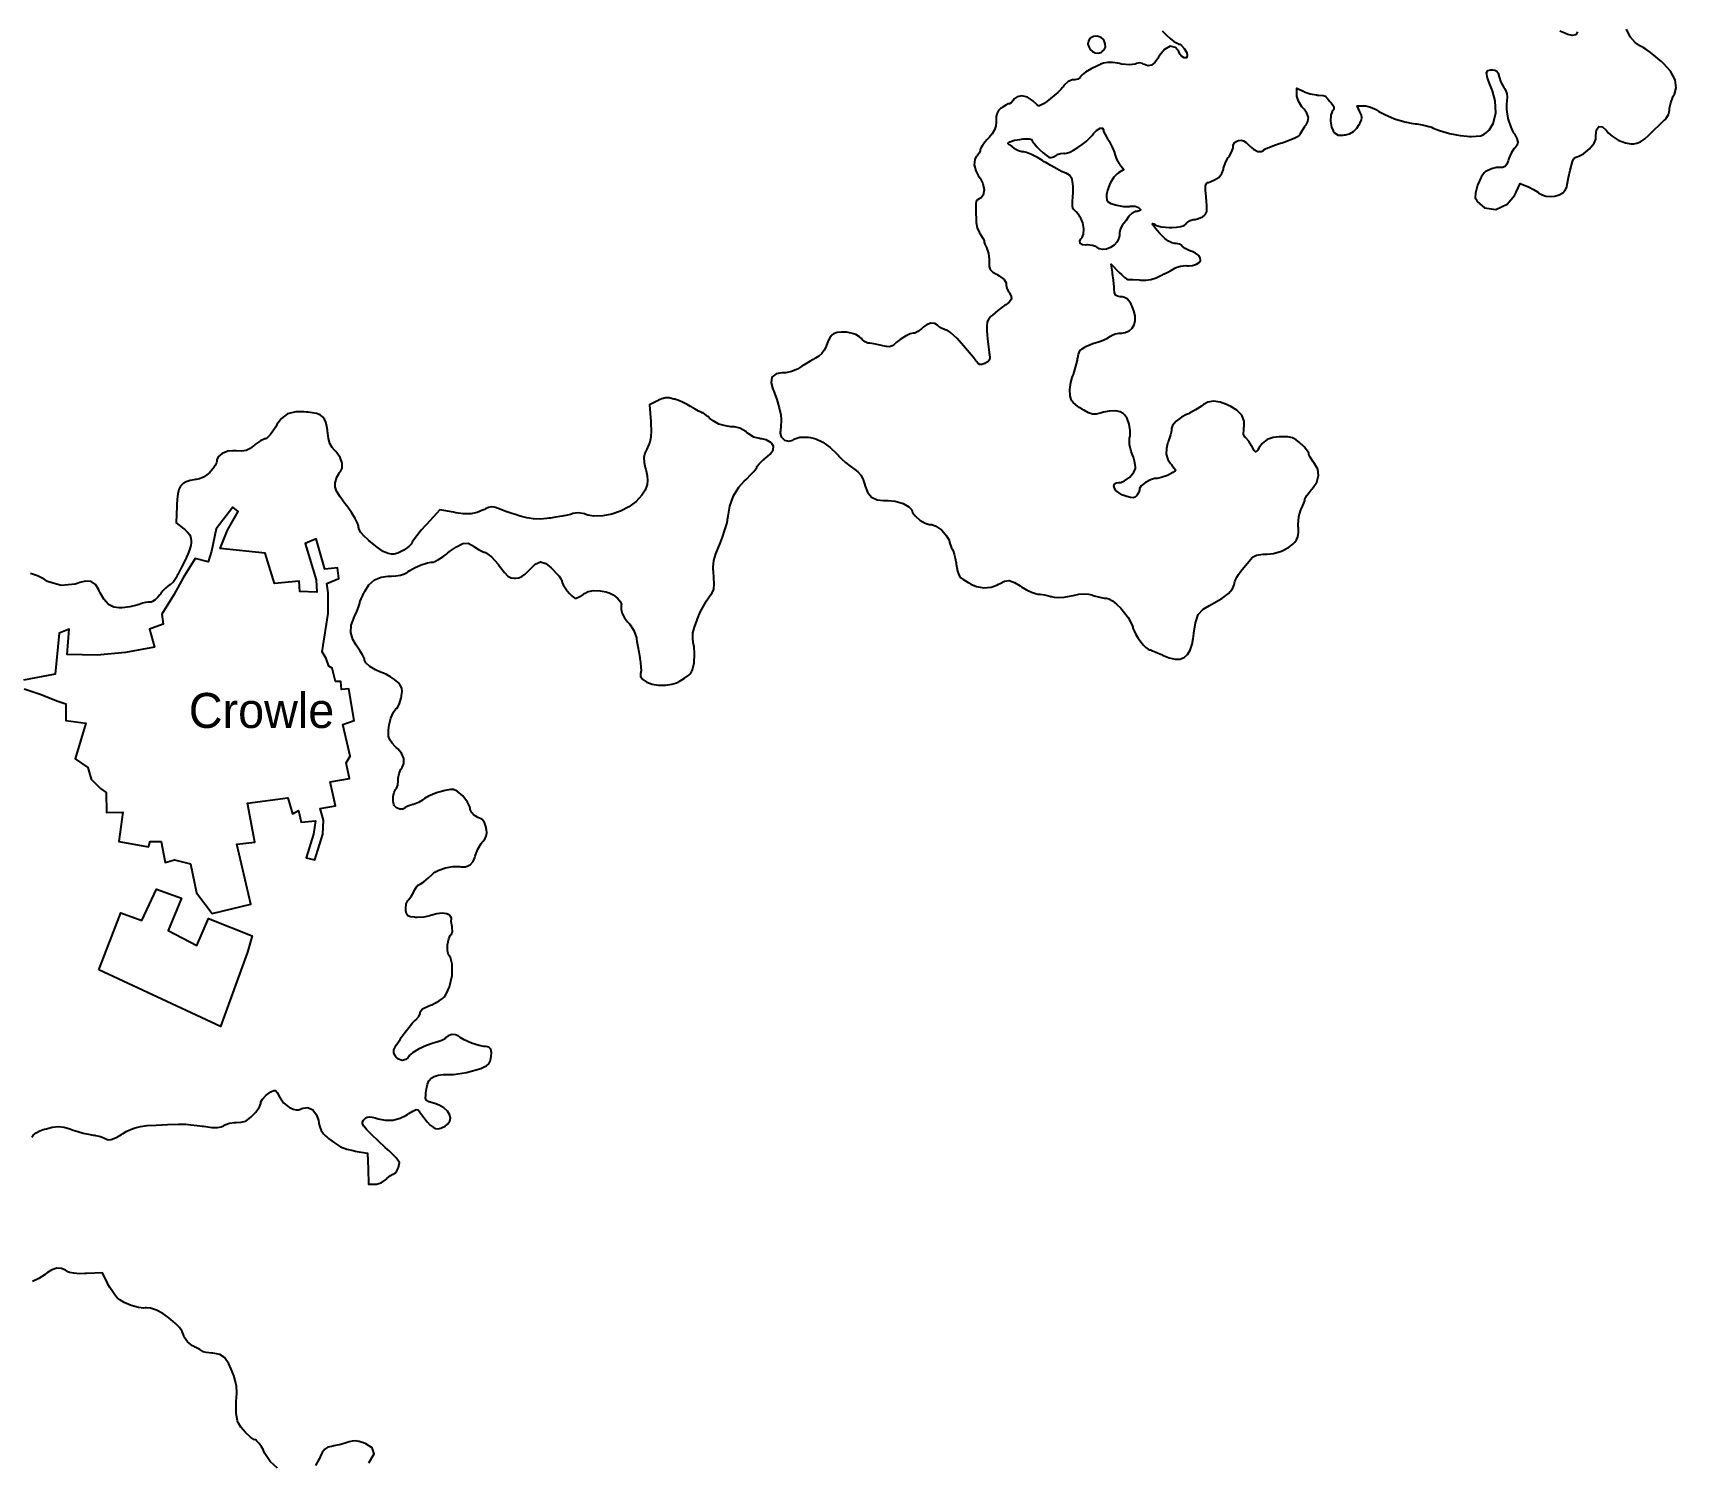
# Model space of a CAD drawing. Extents: x 0 to 24000, y 0 to 24000.
# Drawn here: x 14907 to 18140, y 18196 to 21007 of the extents above; entities that cross this region are included whole.
import ezdxf

# ---------------------------------------------------------------- set-up
doc = ezdxf.new("R2010")
doc.units = 0
for name, color, linetype in [('01B-LandmassTidal', 7, 'Continuous'), ('01C-WaterbodyNonTidal', 7, 'Continuous'), ('03B-BuiltUpGeneral', 7, 'Continuous'), ('xx-NamesPlacesXXX', 7, 'Continuous')]:
    doc.layers.add(name, color=color, linetype=linetype)

msp = doc.modelspace()

# ---------------------------------------------------------------- linework, layer by layer
at = {"layer": '01B-LandmassTidal'}
for points in [[(17129.1, 21011.5), (17137.1, 21003.7), (17145, 20996.6), (17152.4, 20990.7), (17158.5, 20986.8), (17161.6, 20985.3), (17162.7, 20985.3), (17163.8, 20985.3), (17167.1, 20982.8), (17172.5, 20976.7), (17176.9, 20969.3), (17178.7, 20964.5), (17178.7, 20963), (17178.7, 20961.9), (17176.8, 20958.5), (17172.4, 20958.1), (17167.1, 20961.2), (17163.7, 20965.7), (17163.1, 20967.3), (17161.9, 20970.4), (17155.4, 20978.6), (17145.2, 20980.9), (17133.6, 20974.6), (17124.6, 20963.8), (17122.3, 20959.8), (17120.6, 20957.1), (17114.9, 20949.1), (17108.2, 20943.6), (17101, 20942.8), (17094.2, 20945), (17092.1, 20946.1), (17090.8, 20946.8), (17084.7, 20948.2), (17078.7, 20947.1), (17077.6, 20946.5), (17076.3, 20945.9), (17065.6, 20944.5), (17049.2, 20946.1), (17045, 20946.9), (17041.7, 20947.5), (17031.6, 20948.8), (17022, 20949.1), (17014.1, 20947.7), (17008.1, 20945.5), (17006.2, 20944.6), (17002.1, 20942.6), (16989.8, 20936.4), (16978.5, 20929.9), (16971.5, 20924.6), (16968.7, 20921.5), (16968.2, 20920.3), (16967.9, 20919.5), (16963.5, 20916.3), (16957.3, 20914.8), (16955.3, 20914.8), (16952.6, 20914.8), (16944.5, 20911.6), (16935.9, 20903.5), (16934.1, 20901), (16933.1, 20899.7), (16929.7, 20896.1), (16923.8, 20890.3), (16916.8, 20884.1), (16909.4, 20878), (16902.2, 20872.5), (16895.6, 20868), (16890.4, 20864.9), (16887.9, 20863.8), (16887.1, 20863.8), (16885.9, 20863.8), (16882.5, 20866.7), (16876, 20872.2), (16874.5, 20873.6), (16872.2, 20875.7), (16864.1, 20880.6), (16853.3, 20883.3), (16843.7, 20881.6), (16838, 20877.4), (16836.9, 20875.6), (16836.2, 20874.5), (16832, 20870), (16828.6, 20867.7), (16827.5, 20867.7), (16825.9, 20867.7), (16821.4, 20865.4), (16814.1, 20860.7), (16812.6, 20859.5), (16811.2, 20858.4), (16807.5, 20854.7), (16804.4, 20849.5), (16802.8, 20843), (16802.4, 20836.2), (16802.4, 20834), (16802.4, 20831.6), (16801.8, 20824.4), (16799.5, 20816.6), (16794.8, 20808.9), (16788.8, 20801.8), (16786.7, 20799.5), (16785.1, 20797.8), (16780.6, 20792.5), (16775.6, 20785.8), (16772.2, 20780.3), (16771, 20777.7), (16771, 20776.8), (16771, 20775.3), (16769.2, 20771), (16765.9, 20766.5), (16765.1, 20765.8), (16763.5, 20764.5), (16760.4, 20758.2), (16759.6, 20747.7), (16762.6, 20735.8), (16767, 20726.9), (16769, 20724.2), (16771.3, 20721.3), (16776.4, 20711.2), (16779, 20698.6), (16777, 20688.1), (16772.3, 20682.4), (16770.2, 20681.5), (16769.1, 20681), (16765.9, 20679), (16763.4, 20675.9), (16762.3, 20671.6), (16762.3, 20667.3), (16762.4, 20665.8), (16762.5, 20664.3), (16762.9, 20652.9), (16763.2, 20641.8), (16763.2, 20638), (16763.2, 20634.4), (16765.2, 20623.6), (16769.7, 20613.7), (16771, 20612.1), (16772.1, 20610.7), (16776.6, 20603.5), (16778.8, 20598.8), (16778.8, 20597.2), (16778.8, 20595.8), (16780.4, 20591.6), (16783.3, 20585.5), (16784, 20584.3), (16784.5, 20583.1), (16787.2, 20573.1), (16788.7, 20561.8), (16788.7, 20558), (16788.7, 20555.6), (16789, 20548.1), (16791, 20541.8), (16796.1, 20536.8), (16803.1, 20532.7), (16805.5, 20531.4), (16808.5, 20529.7), (16818.1, 20522.2), (16822, 20515.6), (16822, 20513.3), (16822, 20511.2), (16823.8, 20504.9), (16827.1, 20498), (16827.9, 20496.9), (16829.1, 20495.1), (16832.3, 20489.5), (16832.6, 20483.7), (16828.4, 20477.9), (16821.6, 20472.6), (16819.2, 20471), (16817.1, 20469.6), (16805.6, 20461), (16795.2, 20452.4), (16793.7, 20451), (16792.2, 20449.5), (16788, 20444.9), (16785, 20438.7), (16784.1, 20430), (16784.5, 20419.6), (16784.7, 20416.1), (16785, 20413.4), (16785.7, 20405.3), (16786.9, 20394.3), (16788, 20384.4), (16788.8, 20378.8), (16789.1, 20376.9), (16789.4, 20374.9), (16790.1, 20368.9), (16789.5, 20363.9), (16786.5, 20360.5), (16782.3, 20358), (16780.8, 20357.3), (16779.4, 20356.7), (16774.8, 20355), (16770.6, 20354.8), (16767, 20357), (16763.8, 20360.7), (16762.8, 20362), (16757.8, 20368.5), (16742.5, 20387.4), (16725.9, 20406.1), (16713, 20417.9), (16706.3, 20422.3), (16704, 20422.8), (16702.5, 20423.2), (16695, 20426.3), (16689, 20430.2), (16688.3, 20431), (16687.1, 20432.5), (16681.9, 20435.5), (16674, 20436.2), (16665.5, 20433.2), (16659.1, 20428.6), (16657.3, 20426.7), (16656, 20425.3), (16648.7, 20419.8), (16642.8, 20416.9), (16640.9, 20416.9), (16639.1, 20416.9), (16633.6, 20415.4), (16624.4, 20411), (16614, 20404.3), (16605.8, 20398), (16603.2, 20395.7), (16602, 20394.6), (16598, 20391.6), (16593, 20389.9), (16586.6, 20390.3), (16579.3, 20392), (16577, 20392.6), (16574.5, 20393.3), (16562.2, 20396), (16554.1, 20397.3), (16551.5, 20397.3), (16549.8, 20397.3), (16544.8, 20399.3), (16539.6, 20403.4), (16538.9, 20404.3), (16537.9, 20405.9), (16533.6, 20409.7), (16526.2, 20413.9), (16517.4, 20416.9), (16508, 20418.6), (16498.5, 20418.9), (16489.7, 20417.8), (16482.4, 20415.2), (16478.1, 20412.3), (16477, 20411), (16476.5, 20410.4), (16472.8, 20403.2), (16468.6, 20393.1), (16468, 20391), (16467.2, 20389), (16464.4, 20383.4), (16459.8, 20377), (16453.5, 20371.4), (16447.1, 20367.2), (16444.8, 20365.9), (16442.8, 20364.8), (16436.9, 20361.4), (16428.3, 20356.4), (16420.3, 20351.6), (16415.4, 20348.5), (16413.9, 20347.5), (16411.8, 20346.1), (16400, 20341), (16388.6, 20338.5), (16384.9, 20338.5), (16381.1, 20338.5), (16369.6, 20336.4), (16361.4, 20330), (16359.8, 20318.8), (16363.2, 20306.3), (16364.9, 20302.4), (16366.6, 20298.4), (16371.1, 20286), (16375.9, 20270), (16378.9, 20255.9), (16379.8, 20247.8), (16379.8, 20245.2), (16379.6, 20243.7), (16378.9, 20234.3), (16378, 20224.5), (16377.8, 20222.8), (16377.6, 20220.3), (16379.6, 20212.6), (16385.9, 20206.1), (16394.8, 20204.3), (16402.7, 20206.5), (16404.8, 20207.9), (16406.4, 20208.9), (16416.4, 20211.8), (16430, 20212.2), (16433.5, 20211.8), (16437.2, 20211.5), (16448.1, 20208.9), (16461.8, 20202.5), (16476.1, 20191.7), (16488.4, 20179.9), (16492.3, 20175.8), (16493.8, 20174.2), (16498.6, 20169.6), (16506.3, 20162.6), (16514.4, 20155.9), (16520.1, 20151.6), (16522.1, 20150.3), (16524.2, 20148.8), (16530.5, 20144), (16536.4, 20137.6), (16540.5, 20130), (16543, 20122.6), (16543.6, 20120.1), (16544.7, 20116), (16549.3, 20104.1), (16557.2, 20094.2), (16568.7, 20089), (16581.1, 20087.6), (16585.2, 20087.6), (16589.9, 20087.6), (16603.9, 20086.1), (16619.5, 20081.9), (16630.9, 20075.3), (16636.4, 20069.2), (16637.3, 20066.8), (16638.3, 20064.2), (16643.2, 20057.1), (16652.3, 20048.7), (16662.9, 20042.8), (16670.8, 20040.5), (16673.4, 20040.5), (16676.1, 20040.5), (16684.2, 20037.3), (16695.5, 20029.1), (16705.1, 20017.9), (16709.9, 20009.2), (16710.6, 20006), (16711, 20004.6), (16713.4, 19997.5), (16715.7, 19992.1), (16716.1, 19991.5), (16716.6, 19991.1), (16717.8, 19988.3), (16719.7, 19982.2), (16721.7, 19974), (16723.2, 19967.2), (16723.6, 19964.9), (16724, 19962.6), (16725.3, 19955.6), (16726.8, 19948.5), (16728.4, 19943.2), (16730.4, 19939), (16733.2, 19935.7), (16737, 19932.7), (16742.2, 19929.3), (16747.3, 19926.3), (16749.1, 19925.3), (16752.6, 19923.2), (16764.1, 19918.3), (16778.5, 19915.6), (16792.8, 19917.1), (16804, 19921.1), (16807.5, 19922.9), (16810.4, 19924.5), (16819.3, 19928.6), (16828.3, 19929.9), (16838.5, 19926.2), (16849.7, 19919.4), (16853.3, 19917.1), (16855.6, 19915.6), (16862.6, 19911.7), (16871.8, 19907.4), (16880.1, 19904.4), (16884.7, 19903.3), (16886.3, 19903.3), (16889.2, 19903.3), (16897.9, 19902.1), (16908.1, 19899.6), (16909.8, 19899), (16911.5, 19898.4), (16917, 19897.1), (16925.4, 19896.7), (16936.1, 19897.7), (16946.6, 19899.5), (16950.2, 19900.2), (16953.8, 19901), (16965, 19903.1), (16975.7, 19904.1), (16984.4, 19903.4), (16991.1, 19901.7), (16993.3, 19901), (16995.3, 19900.2), (17006.7, 19897.1), (17015.2, 19895.5), (17018, 19895.5), (17019.6, 19895.5), (17024.4, 19894), (17031.7, 19889.9), (17039.6, 19883.7), (17047.6, 19875.8), (17055.2, 19866.9), (17062, 19857.3), (17067.5, 19847.6), (17070.6, 19840.6), (17071.3, 19838.2), (17071.8, 19836.5), (17073.9, 19831.4), (17077.6, 19824), (17082.2, 19816.5), (17087.2, 19809.4), (17092.3, 19803.2), (17097.3, 19798.1), (17101.8, 19794.8), (17104.5, 19793.6), (17105.4, 19793.6), (17106.1, 19793.6), (17108.3, 19792.7), (17113.9, 19790.5), (17121.5, 19787.3), (17127.9, 19784.4), (17130.1, 19783.4), (17133.3, 19781.9), (17143.2, 19778.1), (17154.5, 19775.5), (17164.2, 19775.7), (17172.3, 19778.7), (17178.9, 19784.6), (17184.1, 19793.3), (17188.1, 19805), (17190.4, 19816.1), (17190.9, 19819.8), (17191.7, 19826.7), (17194.9, 19847.1), (17200.2, 19863.2), (17209.7, 19873.5), (17222.2, 19881.1), (17226.6, 19883.3), (17231.7, 19886.1), (17246.9, 19895), (17259.9, 19904.7), (17267.4, 19913.9), (17270.7, 19921.8), (17271.2, 19924.5), (17271.5, 19925.5), (17272.3, 19928.5), (17274, 19932.5), (17276.3, 19937), (17279.5, 19942.1), (17284, 19948.3), (17289.7, 19955.6), (17297.1, 19964.4), (17303.8, 19972.4), (17306.1, 19975.1), (17307.1, 19976.2), (17315.1, 19980.2), (17327.2, 19981.7), (17331.2, 19981.7), (17335.4, 19981.7), (17348, 19983.3), (17363.7, 19987.8), (17377.6, 19994.8), (17386.4, 20001.4), (17388.9, 20004.1), (17390.1, 20005.5), (17393.6, 20010), (17396.2, 20016.2), (17397.2, 20024.4), (17397.2, 20033.3), (17397.1, 20036.2), (17397, 20039.8), (17398.3, 20056), (17402.2, 20069.2), (17403.3, 20071.5), (17404.2, 20073.4), (17408, 20082.3), (17410, 20087.7), (17410, 20089.5), (17410, 20090.3), (17411.1, 20092.5), (17414.1, 20097.4), (17418.4, 20103.5), (17422.4, 20108.4), (17423.8, 20109.9), (17426.4, 20113.1), (17433.2, 20123.8), (17437, 20136.4), (17435.2, 20148.9), (17429.9, 20159.1), (17427.7, 20162.1), (17426.3, 20163.9), (17420.7, 20172.9), (17417.9, 20178.3), (17417.9, 20180.1), (17417.9, 20180.9), (17416.6, 20182.9), (17413.2, 20187.5), (17408.3, 20193), (17403.7, 20197.5), (17402.2, 20198.9), (17400, 20200.9), (17393.1, 20206.6), (17385.4, 20210.8), (17376.4, 20212.6), (17366.6, 20213), (17363.4, 20213), (17359.5, 20213), (17347.8, 20211.7), (17335.7, 20207.4), (17326, 20199.5), (17319.3, 20190.4), (17317.5, 20187.1), (17316.9, 20186.2), (17315, 20183.6), (17312.8, 20183.1), (17310.2, 20186.2), (17307.1, 20191.6), (17306.1, 20193.4), (17305.1, 20195.3), (17299.4, 20204.4), (17294, 20210.9), (17293.2, 20211.5), (17292.1, 20212.2), (17289.3, 20217.9), (17289.6, 20227.5), (17290.1, 20230.3), (17290.7, 20233.6), (17290.6, 20243.9), (17286, 20255.2), (17275.9, 20265), (17264, 20272.2), (17259.9, 20274.2), (17255.8, 20276.1), (17243.2, 20280.8), (17230.3, 20283), (17219.2, 20280.8), (17210.7, 20276.1), (17208.1, 20274.2), (17206.4, 20272.9), (17195, 20265.6), (17182.7, 20259), (17180.7, 20258.1), (17177.2, 20256.8), (17167, 20251.4), (17156.5, 20243.5), (17149.8, 20235.2), (17147.4, 20229.2), (17147.4, 20227.1), (17147.4, 20224.5), (17145.6, 20216.7), (17141.9, 20204.8), (17141.1, 20202.4), (17139.9, 20199.4), (17137.5, 20189.7), (17137.2, 20178.5), (17140.4, 20168.3), (17145.4, 20160.5), (17147.4, 20158.2), (17148.4, 20156.9), (17152.9, 20151), (17155.2, 20147.8), (17155.2, 20146.8), (17155.1, 20145.6), (17150.5, 20142.3), (17139.8, 20137), (17127, 20132.6), (17119.1, 20130.7), (17116.4, 20130.7), (17113.9, 20130.7), (17106.5, 20128.5), (17096.1, 20123.1), (17087.9, 20116.2), (17084.6, 20111.2), (17084.6, 20109.5), (17084.6, 20108.2), (17083.1, 20104.1), (17080.2, 20098.8), (17079.5, 20097.8), (17078.8, 20096.8), (17076.2, 20094.2), (17072.4, 20092.7), (17066.6, 20093.3), (17059.8, 20095.1), (17057.6, 20095.8), (17055.5, 20096.5), (17049.6, 20099), (17043.1, 20103), (17038.3, 20107.5), (17035.3, 20112), (17034.4, 20116.2), (17035.6, 20119.7), (17039.3, 20122), (17043.9, 20122.9), (17045.4, 20122.9), (17047.9, 20122.9), (17055.1, 20126), (17065.4, 20133.7), (17073.5, 20143.4), (17076.8, 20150.3), (17076.8, 20152.7), (17076.8, 20154), (17076.3, 20157.7), (17074.7, 20164.6), (17072.5, 20172.6), (17070.5, 20178.5), (17069.7, 20180.5), (17068.4, 20183.8), (17064.9, 20197.9), (17065, 20210), (17065.4, 20212.2), (17066, 20215.3), (17066.3, 20224.9), (17064.5, 20237.6), (17060.3, 20248.9), (17055.9, 20255.6), (17054, 20257.3), (17052.5, 20258.8), (17046.5, 20262.1), (17037.1, 20264.1), (17025, 20263.4), (17013.5, 20261.1), (17009.8, 20260.1), (17007.2, 20259.4), (16999.5, 20257.5), (16991.9, 20257.3), (16984.2, 20259.9), (16976.3, 20264.4), (16973.7, 20266), (16971.8, 20267.1), (16966.2, 20270.7), (16959.4, 20275.5), (16954.2, 20280), (16951.9, 20282.6), (16951.4, 20283.6), (16950.1, 20285.9), (16948.3, 20293.6), (16947.7, 20306.1), (16949.6, 20319.7), (16952.4, 20329.8), (16953.7, 20333), (16954.6, 20335.1), (16959, 20349), (16962.3, 20363.5), (16962.7, 20365.9), (16963, 20368.3), (16964.4, 20375.3), (16967.1, 20381.6), (16971.6, 20386.1), (16976.9, 20389.3), (16978.8, 20390.2), (16980.6, 20391.2), (16993, 20396.3), (17005.7, 20400.6), (17007.8, 20401.2), (17009.8, 20401.9), (17020.1, 20406.2), (17027.8, 20410.6), (17028.6, 20411.4), (17029.3, 20412.2), (17036.5, 20415.3), (17044.6, 20416.9), (17047.4, 20416.9), (17049.7, 20416.9), (17056.7, 20418), (17064.3, 20421.3), (17070.1, 20426.4), (17074.1, 20433.2), (17076, 20441.3), (17075.8, 20450.6), (17073.5, 20460.9), (17070.3, 20469.2), (17069, 20471.8), (17067.9, 20473.7), (17064.6, 20479.3), (17060.2, 20484.1), (17055.1, 20486.9), (17050.2, 20488), (17048.6, 20488.2), (17046.8, 20488.4), (17041.6, 20489.3), (17037.6, 20491.7), (17035.7, 20496.5), (17035, 20502.9), (17034.9, 20505.1), (17034.7, 20507.3), (17033.5, 20520.8), (17031.7, 20534.3), (17031.3, 20536.4), (17029, 20552.1), (17043.1, 20537.6), (17044.5, 20536.1), (17049, 20531.8), (17054.6, 20527), (17059.2, 20523.7), (17061.6, 20522.5), (17062.3, 20522.3), (17064.6, 20522.3), (17071.5, 20522.1), (17083.9, 20521.4), (17086.6, 20521.2), (17089.2, 20521), (17097.2, 20521), (17107, 20522.5), (17117.3, 20525.8), (17126.7, 20529.9), (17129.7, 20531.4), (17132.1, 20532.6), (17139.2, 20536.3), (17147.6, 20540.7), (17153.9, 20544.2), (17156.7, 20545.9), (17157.2, 20546.3), (17157.8, 20546.8), (17165.1, 20548.7), (17176, 20549.5), (17178.3, 20549.4), (17180.9, 20549.3), (17188.7, 20550.1), (17196.6, 20552.3), (17201.9, 20555.7), (17204.5, 20559.9), (17204.3, 20564.6), (17201.2, 20569.4), (17195, 20574), (17188.2, 20577.2), (17185.8, 20578), (17183.6, 20578.7), (17174.2, 20583.1), (17168.4, 20587.5), (17168.1, 20588.2), (17167.8, 20588.9), (17163.4, 20591.8), (17157, 20593.3), (17154.8, 20593.3), (17153.2, 20593.3), (17148.5, 20594.3), (17141.9, 20597.4), (17134.6, 20603.1), (17127.9, 20609.5), (17125.8, 20611.7), (17124, 20613.4), (17119.1, 20618.9), (17113.9, 20625.2), (17110.7, 20629.8), (17109.9, 20631.9), (17110.1, 20632.1), (17110.4, 20632.3), (17113, 20631.9), (17116.2, 20630), (17116.8, 20629.4), (17117.4, 20628.7), (17120.5, 20627.5), (17127.1, 20626), (17135.7, 20625), (17143, 20624.7), (17145.4, 20624.7), (17148.5, 20624.7), (17157.6, 20625), (17166.2, 20626.2), (17172.3, 20628.7), (17175.8, 20631.4), (17176.8, 20632.5), (17177.7, 20633.6), (17184.3, 20638), (17190.1, 20640.3), (17192, 20640.3), (17194.2, 20640.3), (17200.7, 20642.2), (17208.4, 20645.8), (17209.7, 20646.6), (17211, 20647.6), (17214.5, 20650.8), (17216.8, 20656.2), (17217.1, 20665.6), (17216.3, 20677.9), (17216, 20681.9), (17215.5, 20685.8), (17214.6, 20697.5), (17214.6, 20706.6), (17216.4, 20711.1), (17219.3, 20712.9), (17220.3, 20713.3), (17223.4, 20714.2), (17232.5, 20718.1), (17241.1, 20723.8), (17246.7, 20730.8), (17249.3, 20737.3), (17249.7, 20739.5), (17250, 20741.4), (17253.6, 20752.3), (17259.1, 20762.4), (17260.3, 20763.8), (17261.5, 20765.3), (17266.3, 20774.1), (17268.9, 20781.4), (17268.9, 20783.8), (17268.9, 20785.7), (17271.2, 20791.5), (17277.2, 20795.1), (17279.1, 20795.6), (17280.4, 20795.9), (17284.6, 20796.3), (17289.4, 20795.1), (17294.3, 20791.7), (17298.9, 20787.3), (17300.3, 20785.8), (17302.1, 20783.8), (17308.8, 20778.5), (17317.3, 20774.2), (17324.5, 20773.7), (17328.6, 20776), (17329.3, 20777.2), (17329.5, 20777.6), (17332.8, 20779.4), (17340.7, 20782.7), (17351.9, 20786.9), (17362, 20790.2), (17365.3, 20791.3), (17368.9, 20792.4), (17379.3, 20796.1), (17390.3, 20800.8), (17397.8, 20805.1), (17400.7, 20807.6), (17401, 20808.5), (17401.4, 20809.4), (17405, 20815.8), (17409.8, 20822.9), (17410.8, 20824.2), (17412.3, 20826.2), (17416.1, 20833.1), (17417.3, 20841.2), (17414, 20849.7), (17408.3, 20857.5), (17406.1, 20859.9), (17404.1, 20862.1), (17397.3, 20873), (17394.3, 20882.6), (17394.3, 20885.7), (17394.3, 20898.3), (17406.9, 20892.4), (17408.5, 20891.6), (17420.1, 20887.7), (17432.6, 20885.2), (17434.7, 20885), (17436.8, 20884.9), (17445.7, 20884), (17450.4, 20883), (17450.4, 20882.6), (17450.5, 20882.4), (17453.7, 20878.7), (17459.3, 20872.3), (17460.6, 20870.9), (17461.7, 20869.5), (17464.9, 20865.3), (17467.1, 20861.2), (17467.1, 20857.8), (17465.8, 20855.1), (17465.3, 20854.4), (17463.8, 20852.6), (17461.3, 20845.4), (17460.4, 20833.6), (17462.5, 20821.7), (17465.6, 20814.4), (17467.2, 20812.4), (17468.6, 20810.9), (17475.7, 20806.4), (17485.1, 20806.1), (17487.7, 20806.6), (17490.2, 20807), (17498, 20809), (17505.9, 20813.2), (17512.4, 20819.8), (17516.9, 20826.8), (17518.2, 20829.3), (17519, 20830.9), (17521.1, 20835.7), (17522, 20840.7), (17521.1, 20845.6), (17519, 20850.5), (17518.2, 20852), (17512.7, 20863.8), (17526.5, 20863.8), (17529.7, 20863.8), (17539.4, 20861.4), (17550, 20856.8), (17551.5, 20855.6), (17555.2, 20853), (17567.1, 20846.5), (17586.2, 20838.5), (17606.9, 20832.3), (17622.4, 20829.1), (17627.6, 20828.5), (17630, 20828.2), (17637.3, 20827.1), (17646.5, 20825.3), (17654, 20823.5), (17657.9, 20822.4), (17659, 20821.9), (17662.7, 20819.9), (17674.8, 20815.3), (17694.5, 20809.7), (17715.3, 20805.7), (17729.5, 20804), (17734.2, 20803.8), (17737.5, 20803.8), (17747.2, 20803.9), (17756, 20805.1), (17762.6, 20807.9), (17767.3, 20811.5), (17768.7, 20812.8), (17772.3, 20816.2), (17780.2, 20829.1), (17785.4, 20849.7), (17784.2, 20873.6), (17779.1, 20893.6), (17776.6, 20899.9), (17774.7, 20904.5), (17769.5, 20918.3), (17767.3, 20928.8), (17770.2, 20933.4), (17776.1, 20934.4), (17778.1, 20934.4), (17779.6, 20934.4), (17783.9, 20933.9), (17787.6, 20932.1), (17790, 20928.4), (17791.5, 20923.8), (17791.8, 20922.2), (17792.1, 20920.6), (17795.7, 20910.6), (17800.7, 20901), (17801.7, 20899.5), (17802.6, 20898.1), (17805.2, 20893.6), (17807.2, 20887.5), (17807.8, 20880.8), (17807.4, 20874.5), (17807.1, 20872.4), (17806.6, 20868.5), (17806.8, 20856.3), (17809.6, 20838.7), (17814.9, 20822.1), (17819.9, 20811.6), (17822.1, 20808.5), (17823.5, 20806.4), (17827.3, 20799.7), (17829.1, 20792.5), (17827.5, 20786.2), (17823.9, 20781.3), (17822.4, 20779.9), (17821.3, 20779), (17815.8, 20770.9), (17811, 20760.1), (17810.3, 20758), (17809.7, 20755.8), (17807.4, 20749.2), (17804.2, 20744.6), (17799.1, 20742.6), (17792.8, 20742.3), (17790.7, 20742.3), (17787.3, 20742.3), (17777.1, 20740.1), (17767.2, 20735.6), (17765.6, 20734.4), (17762.9, 20732.3), (17756.6, 20723.3), (17749.4, 20707.7), (17745.5, 20692.1), (17745.2, 20683.1), (17746.4, 20680.7), (17749.2, 20675.5), (17763.7, 20663), (17785.7, 20659.8), (17807.8, 20670.4), (17822.5, 20687.5), (17825.6, 20694.1), (17833.4, 20710.9), (17847.9, 20705), (17850, 20704.2), (17860.1, 20699.1), (17867.8, 20694.4), (17868.7, 20693.7), (17870.3, 20692.3), (17875.8, 20689.1), (17884.1, 20686.4), (17893, 20685.5), (17901.9, 20686.3), (17910.2, 20688.7), (17917.2, 20692.6), (17922.4, 20697.8), (17924.8, 20702.6), (17925.2, 20704.2), (17926.1, 20708.9), (17928.9, 20722.9), (17931.9, 20737), (17934.3, 20747.3), (17936.4, 20754.3), (17938.4, 20758.9), (17940.4, 20761.5), (17942.9, 20762.9), (17945.1, 20763.6), (17945.9, 20763.8), (17949.2, 20764.7), (17958.2, 20769.6), (17970, 20779.4), (17978.9, 20790.7), (17982.4, 20798.5), (17982.4, 20801.1), (17982.4, 20804.9), (17984, 20816.3), (17988.5, 20823.5), (17995.6, 20822.7), (18002.8, 20816.2), (18004.7, 20813.6), (18006.8, 20810.9), (18014.4, 20803.9), (18026.7, 20796.2), (18040.6, 20791.1), (18051.3, 20789.3), (18054.9, 20789.3), (18056.9, 20789.3), (18063.1, 20790.1), (18070.4, 20793), (18078.6, 20798.9), (18086.8, 20806.4), (18089.4, 20808.9), (18091.6, 20811), (18098.1, 20817.3), (18106.5, 20825.4), (18113.6, 20832.3), (18117.5, 20836), (18118.8, 20837.1), (18120.1, 20838.4), (18125.1, 20846.5), (18127.4, 20854.8), (18127.4, 20857.5), (18127.5, 20859.2), (18129.8, 20870), (18133.9, 20881.2), (18134.9, 20883), (18136.9, 20886.8), (18140.4, 20899.4), (18138.7, 20915.3), (18129.1, 20932), (18116.1, 20946.5), (18111.4, 20950.8), (18108.7, 20953.3), (18100.7, 20960.3), (18090.1, 20968.8), (18080.8, 20975.5), (18075.8, 20978.7), (18074.1, 20979.5), (18070.4, 20981.2), (18060.1, 20988.1), (18049.7, 20999.7), (18042.9, 21014.7)], [(17946.2, 21009.4), (17942.8, 21003.6), (17935.9, 21002.4), (17927.1, 21004.4), (17924.4, 21005.3), (17921.2, 21006.5), (17911.9, 21010.6)], [(14905, 18835), (14908.2, 18839), (14913.6, 18843.6), (14920.7, 18847.4), (14927.7, 18850), (14930, 18850.7), (14933.9, 18851.9), (14945.5, 18854.9), (14957.6, 18856.3), (14969.2, 18854.8), (14979.9, 18851.6), (14983.4, 18850.3), (14986.5, 18849.2), (14996, 18846.2), (15006.4, 18843.2), (15016.8, 18841), (15026.1, 18839.4), (15029.2, 18839), (15030.9, 18838.8), (15040.3, 18836.4), (15048.5, 18833.3), (15049.6, 18832.7), (15050.9, 18831.9), (15055.3, 18830.2), (15061.5, 18830.5), (15069.7, 18833.8), (15078.5, 18838.8), (15081.4, 18840.5), (15083.7, 18842), (15090.7, 18846.2), (15099.3, 18850.5), (15108.3, 18853.8), (15119, 18856.2), (15132.3, 18857.9), (15149.7, 18859.1), (15172.1, 18860.1), (15193.7, 18860.7), (15200.9, 18860.9), (15202.7, 18860.9), (15208, 18860.6), (15218.3, 18859.7), (15230.5, 18858.3), (15240.1, 18857), (15243.3, 18856.6), (15247.4, 18856), (15259.7, 18854.5), (15270.4, 18854.1), (15277.6, 18855.4), (15282.2, 18857.6), (15283.6, 18858.6), (15284.9, 18859.4), (15294.1, 18862.6), (15304.2, 18864.2), (15306, 18864), (15307.6, 18863.9), (15317.2, 18864.6), (15325.7, 18867), (15326.8, 18867.6), (15329.4, 18869), (15336.3, 18874.6), (15345.7, 18884.7), (15352.9, 18895.1), (15355.8, 18901.2), (15355.8, 18903.3), (15355.8, 18904.9), (15359, 18909.8), (15366.6, 18917.7), (15375.6, 18924.4), (15381.3, 18927.2), (15383.2, 18927.2), (15384.4, 18927.2), (15387.8, 18923.4), (15392.2, 18916), (15393, 18914.2), (15393.8, 18912.4), (15400.7, 18902.9), (15410.2, 18895), (15412.2, 18893.9), (15414.1, 18892.9), (15419.7, 18890.2), (15425.4, 18888.7), (15430.6, 18889.1), (15435.1, 18890.8), (15436.6, 18891.5), (15439.1, 18892.6), (15448.1, 18893.5), (15458.1, 18889.1), (15465.6, 18879.3), (15469.3, 18868.2), (15469.9, 18864.4), (15470.1, 18862.3), (15471.6, 18855.7), (15474.5, 18848.5), (15479, 18842.1), (15483.8, 18837.3), (15485.6, 18835.8), (15489.2, 18832.7), (15500.5, 18823.8), (15512.6, 18816.2), (15525.2, 18811.4), (15537.2, 18808.7), (15541.2, 18808), (15565.5, 18803.7), (15566.7, 18773.1), (15567.9, 18742.9), (15580.8, 18742.9), (15583.7, 18742.9), (15592.6, 18745.3), (15601.2, 18751.1), (15602.8, 18752.7), (15604, 18754.1), (15610.7, 18759.7), (15615.4, 18762.5), (15616.9, 18762.5), (15617.7, 18762.5), (15620.2, 18764.2), (15623.5, 18768.8), (15626.4, 18775.8), (15628.3, 18782.3), (15628.6, 18784.5), (15628.8, 18785.2), (15627, 18788.1), (15622, 18794.3), (15614.5, 18802.2), (15607.5, 18809), (15605.1, 18811.1), (15600.6, 18815.2), (15587.1, 18827.6), (15573.6, 18840.3), (15564.2, 18849.7), (15558.3, 18856.6), (15555.6, 18861.6), (15555.6, 18865.4), (15557.8, 18868.8), (15560.6, 18871.5), (15561.6, 18872.3), (15562.4, 18873), (15565.3, 18874.5), (15569.5, 18875.3), (15575.2, 18874.7), (15580.9, 18873.3), (15582.8, 18872.7), (15587, 18871.4), (15600.2, 18868.9), (15615.5, 18868.8), (15629.9, 18872.5), (15641.2, 18877.9), (15644.7, 18880.1), (15647.3, 18881.8), (15655.2, 18886.7), (15661.5, 18889.5), (15665.2, 18888.8), (15667.6, 18886.2), (15668.2, 18885.2), (15670.2, 18882.4), (15676.4, 18873.9), (15683.4, 18865.2), (15689.3, 18858.9), (15694.6, 18854.6), (15699.6, 18852.4), (15704.5, 18851.9), (15709.8, 18853), (15714.2, 18854.7), (15715.7, 18855.4), (15717.7, 18856.4), (15723.1, 18860.5), (15727.4, 18866.5), (15728.7, 18873.1), (15727.1, 18879.9), (15722.9, 18886.6), (15716.1, 18892.8), (15707, 18898.1), (15698.5, 18901.3), (15695.7, 18902.1), (15693.4, 18902.7), (15686.5, 18904.7), (15681.7, 18907.5), (15680.1, 18912.1), (15680.2, 18917.8), (15680.4, 18919.7), (15680.6, 18922.5), (15681.6, 18930.6), (15683.6, 18939.4), (15686.6, 18946.2), (15691, 18951.2), (15696.9, 18954.7), (15704.7, 18957), (15714.5, 18958.2), (15723.6, 18958.5), (15726.7, 18958.5), (15735.1, 18958.5), (15760.3, 18962.5), (15789, 18970.6), (15793.7, 18972.7), (15795.3, 18973.3), (15799.9, 18975.7), (15804.1, 18979.5), (15806.8, 18984.6), (15808.3, 18989.7), (15808.6, 18991.5), (15809.1, 18994), (15809.8, 19001.8), (15808.5, 19008.6), (15804.5, 19012.3), (15799.3, 19013.4), (15797.6, 19013.4), (15794.5, 19013.4), (15785.3, 19015.3), (15770.2, 19020.1), (15755.9, 19026.5), (15748, 19031), (15745.9, 19033), (15744.4, 19034.3), (15739.1, 19036.8), (15731.4, 19037.3), (15724.2, 19034.8), (15719.7, 19031.1), (15718.8, 19029.5), (15718.4, 19028.9), (15712, 19025.4), (15701.8, 19021.9), (15699.6, 19021.3), (15695.1, 19020.1), (15681.9, 19015.5), (15666.2, 19008.5), (15654, 19001), (15648, 18995.9), (15646.7, 18993.8), (15645.6, 18992.1), (15641, 18988), (15634, 18986.3), (15626.8, 18988.7), (15621.6, 18993.2), (15620.4, 18995), (15619.5, 18996.4), (15617.4, 19000.9), (15617.7, 19006.9), (15622.4, 19015.9), (15629.7, 19027.3), (15632.2, 19031.1), (15634, 19033.8), (15639.9, 19041.9), (15647.7, 19051.9), (15654.5, 19060.1), (15658.3, 19064.1), (15659.6, 19065.2), (15661, 19066.3), (15666.6, 19072.8), (15669.4, 19078.3), (15669.4, 19080.1), (15669.4, 19081.9), (15674.2, 19087.4), (15686.2, 19093.6), (15689.8, 19095), (15692, 19095.8), (15698.4, 19098.8), (15706.5, 19103.3), (15713.3, 19108), (15716.7, 19111), (15717.6, 19112.2), (15720.7, 19116.3), (15727.1, 19131), (15732, 19153.5), (15732, 19175.4), (15729, 19188.6), (15726.7, 19192.2), (15725.3, 19194.2), (15723.3, 19201.7), (15723, 19213.7), (15725.4, 19225.1), (15728.5, 19231.6), (15730.2, 19233), (15731, 19233.7), (15733.2, 19239.3), (15732.6, 19248.3), (15732.1, 19250.6), (15731.7, 19252.5), (15730.5, 19260.3), (15730.8, 19264.3), (15730.9, 19264.3), (15730.9, 19264.3), (15731, 19266.1), (15728.9, 19269.4), (15728.2, 19270.2), (15727.1, 19271.6), (15722, 19274.2), (15712.8, 19275.7), (15701.8, 19274.7), (15692.6, 19272.2), (15689.8, 19271), (15688.2, 19270.3), (15676.4, 19267.9), (15662.8, 19267.3), (15660.4, 19267.5), (15657.9, 19267.7), (15650.5, 19268.6), (15645.1, 19270.6), (15642.5, 19274.8), (15641.4, 19280.5), (15641.2, 19282.4), (15640.9, 19284.7), (15641.5, 19294.1), (15645.1, 19300.9), (15646.3, 19301.9), (15647.1, 19302.7), (15652.4, 19309.6), (15657.1, 19318), (15657.6, 19319.6), (15658.3, 19321.2), (15662, 19327.6), (15664.6, 19331), (15665.5, 19331), (15666.5, 19331), (15669.5, 19332.7), (15676.4, 19337.6), (15685.6, 19345.2), (15693.7, 19352.4), (15696.5, 19354.9), (15698.5, 19356.7), (15706, 19360.6), (15719.3, 19365), (15733.8, 19367.5), (15743.5, 19367.9), (15746.6, 19367.4), (15749.5, 19367), (15758.3, 19367.2), (15767.4, 19370.6), (15773.9, 19377.6), (15777.1, 19385.5), (15777.6, 19388.2), (15778, 19390.2), (15782.7, 19401.8), (15789.5, 19413.1), (15790.9, 19414.9), (15792.4, 19416.5), (15796.5, 19421.7), (15799.5, 19427.6), (15800.2, 19434), (15799.6, 19440.3), (15799.2, 19442.3), (15798.9, 19444.5), (15795.7, 19454), (15791.1, 19460.3), (15790.2, 19460.7), (15789.2, 19461.2), (15783.1, 19464.2), (15777.3, 19467.3), (15776.4, 19467.8), (15775.5, 19468.2), (15770.9, 19473), (15767.7, 19480), (15767.4, 19481.5), (15766.8, 19484.8), (15762.3, 19494.2), (15753.2, 19506.4), (15742.3, 19515.5), (15734.7, 19519.1), (15732.1, 19519.1), (15728.7, 19519.1), (15718.2, 19517.3), (15701.6, 19512.4), (15686, 19505.9), (15677.6, 19501.3), (15675.3, 19499.1), (15674.1, 19498.2), (15665.8, 19493.2), (15656.3, 19489.7), (15654.5, 19489.3), (15652.8, 19488.9), (15644.8, 19486.4), (15639.9, 19483.9), (15639.6, 19483.5), (15639, 19482.5), (15635.3, 19480.4), (15629.2, 19480.3), (15623, 19482.9), (15619.2, 19486.4), (15618.4, 19487.8), (15617.5, 19489.5), (15616.2, 19495.7), (15616.3, 19505.1), (15618.4, 19514.1), (15621, 19519.4), (15622.4, 19520.7), (15622.9, 19521.2), (15625.1, 19527.5), (15626.3, 19536), (15626.3, 19538.7), (15626.3, 19541.7), (15628.1, 19550.6), (15631.4, 19558.9), (15632.2, 19559.9), (15633.9, 19562.1), (15637.3, 19570), (15637.4, 19580.1), (15632.4, 19590.7), (15625.1, 19599.3), (15622.4, 19601.8), (15620.2, 19603.9), (15614.3, 19610), (15609.5, 19616.7), (15607.2, 19623.7), (15606.7, 19630.2), (15606.7, 19632.4), (15606.7, 19635.9), (15608, 19646.4), (15611.6, 19659.7), (15616.9, 19671.1), (15621.6, 19677.5), (15623.5, 19679.1), (15624.4, 19679.9), (15628.8, 19688.1), (15632.2, 19699.5), (15632.6, 19701.8), (15632.9, 19704.3), (15633.7, 19711.7), (15633, 19718.5), (15630, 19724.2), (15625.8, 19729.3), (15624.3, 19730.8), (15623, 19732.2), (15618.5, 19735.7), (15611.1, 19740.7), (15602.9, 19745.1), (15597, 19747.8), (15594.9, 19748.5), (15591.4, 19749.6), (15581.3, 19754.2), (15570.1, 19761.1), (15562.4, 19768.4), (15559.6, 19773.5), (15559.6, 19775.1), (15559.6, 19776), (15558.5, 19778.5), (15555.6, 19784.2), (15551.2, 19791.2), (15547.3, 19797.1), (15545.9, 19799), (15543.4, 19802.7), (15536.8, 19814.4), (15532.8, 19828.2), (15533.8, 19842.1), (15537.9, 19854), (15539.7, 19857.9), (15540.9, 19860.6), (15544.5, 19869), (15548.1, 19877.6), (15550.1, 19883.9), (15550.7, 19886.8), (15550.6, 19887.6), (15550.6, 19888.2), (15551.3, 19889.8), (15553.1, 19893.9), (15555.7, 19899.6), (15558.1, 19904.5), (15558.9, 19906.1), (15560.9, 19910.1), (15568.5, 19921.6), (15579.4, 19931.6), (15592.8, 19937), (15605.9, 19938.6), (15610.2, 19938.6), (15613, 19938.6), (15621.3, 19939.1), (15630.4, 19940.6), (15638.3, 19943.4), (15644.1, 19946.5), (15645.9, 19947.6), (15648.8, 19949.6), (15658.2, 19954.8), (15671.3, 19960.7), (15683.6, 19964.6), (15691.2, 19966.1), (15693.7, 19966.1), (15694.9, 19966.1), (15698.4, 19967.4), (15705.5, 19971.2), (15714, 19976.8), (15720.9, 19981.9), (15723.1, 19983.7), (15727.3, 19987.1), (15740.5, 19996.7), (15753.3, 20003), (15763.7, 20003.3), (15771.1, 19999.8), (15773.3, 19998.2), (15774.8, 19997), (15784.4, 19991.1), (15794.4, 19986.2), (15796, 19985.7), (15798.1, 19985), (15809.7, 19976.6), (15822.7, 19962), (15825.4, 19958.2), (15827.8, 19955.1), (15835, 19945.8), (15842.1, 19938.7), (15848.4, 19935.5), (15854.1, 19934.7), (15856, 19934.7), (15857.8, 19934.7), (15863.2, 19935.4), (15869.4, 19937.8), (15875.7, 19942.5), (15881.3, 19948), (15883.1, 19950), (15886.1, 19953.3), (15895.9, 19962.4), (15906.3, 19966.8), (15916.8, 19963.3), (15927, 19955), (15930.1, 19951.9), (15931.9, 19950.2), (15937, 19944.8), (15942.6, 19938.4), (15946.4, 19933.4), (15947.8, 19931.1), (15947.8, 19930.4), (15947.8, 19929.4), (15948.6, 19926.5), (15951, 19921.5), (15954.4, 19915.7), (15958.6, 19909.8), (15963.1, 19904.4), (15967.4, 19899.8), (15971.4, 19896.7), (15973.7, 19895.5), (15974.4, 19895.5), (15976.3, 19895.5), (15981.9, 19897.8), (15989.5, 19902.3), (15990.9, 19903.3), (15992.9, 19904.9), (16000.1, 19908.6), (16010.8, 19910.8), (16023.6, 19910.1), (16035, 19907.6), (16038.7, 19906.5), (16041.4, 19905.7), (16049.1, 19901.8), (16057.9, 19895.3), (16063.6, 19888), (16065.3, 19882.9), (16065, 19881.4), (16064.6, 19879.4), (16064.6, 19873.1), (16066.7, 19865), (16071.4, 19856.5), (16077.1, 19849.2), (16079.1, 19846.9), (16081, 19844.7), (16089.4, 19831.9), (16094.4, 19819.6), (16094.8, 19817.5), (16095, 19815.6), (16095.9, 19810.1), (16097.7, 19800.3), (16099.6, 19789.6), (16101, 19781.7), (16101.4, 19779.1), (16101.8, 19776.5), (16102.7, 19769), (16103.6, 19760), (16103.9, 19753), (16103.7, 19749.6), (16103.4, 19748.9), (16102.8, 19747.3), (16103.1, 19741.6), (16107.4, 19735.3), (16115.4, 19730.2), (16126.1, 19726.4), (16138.5, 19724.4), (16151.7, 19724.2), (16164.8, 19726.1), (16173.9, 19729), (16176.7, 19730.4), (16178.7, 19731.5), (16189.5, 19738), (16198.1, 19744.1), (16199.1, 19745), (16201, 19746.8), (16204.9, 19754.3), (16208.4, 19768.5), (16209.3, 19785.9), (16208.1, 19800.2), (16207.3, 19804.9), (16206.7, 19807.9), (16205.5, 19816.8), (16205.9, 19827), (16208.9, 19838.6), (16213.5, 19851), (16215.1, 19855.1), (16216.3, 19858.3), (16220.4, 19867.7), (16226.5, 19880), (16232.5, 19890.5), (16236.4, 19896.2), (16237.9, 19897.8), (16239.5, 19899.7), (16244, 19905.8), (16247.1, 19913.1), (16247.8, 19923.3), (16247.1, 19935.7), (16246.9, 19939.8), (16246.6, 19943.9), (16246, 19956.4), (16247.2, 19969.3), (16251.1, 19982.9), (16256.7, 19997.1), (16258.6, 20001.7), (16260, 20005.2), (16264.1, 20015.7), (16269, 20029.6), (16272.6, 20041.7), (16274.1, 20048.2), (16274.3, 20050.3), (16275.2, 20056.9), (16278.9, 20076.1), (16285.9, 20096.5), (16296, 20113.5), (16306.5, 20125.5), (16310.4, 20129.1), (16312.5, 20131.1), (16318.7, 20137.2), (16325.6, 20144.6), (16330.2, 20150.2), (16331.9, 20152.6), (16331.9, 20153.4), (16331.9, 20154.1), (16333, 20156), (16336, 20159.6), (16340.4, 20163.9), (16344.3, 20167.3), (16345.7, 20168.3), (16348.8, 20170.7), (16357.8, 20178.6), (16363.9, 20186.9), (16364.3, 20194.1), (16360.9, 20199.8), (16359.4, 20201.3), (16358.2, 20202.4), (16350.1, 20207), (16341.7, 20209.1), (16339, 20209.1), (16336.9, 20209.2), (16325.8, 20212.4), (16314.6, 20219), (16312.3, 20220.9), (16309.9, 20223), (16298.5, 20230), (16287.7, 20232.6), (16284.1, 20232.6), (16280.7, 20232.6), (16270.3, 20234.1), (16257.1, 20238), (16245.5, 20244), (16238.3, 20249.6), (16236.3, 20251.8), (16235.2, 20252.9), (16229.7, 20257.6), (16226.1, 20260.1), (16224.9, 20260.1), (16224.1, 20260.1), (16221.9, 20261), (16216.7, 20263.4), (16210.2, 20267), (16204.7, 20270.3), (16203, 20271.5), (16201, 20272.7), (16194.7, 20276.2), (16185.4, 20280.8), (16176.3, 20284.6), (16170.4, 20286.6), (16168.5, 20287.1), (16166.1, 20287.7), (16159.2, 20289.2), (16152, 20289.5), (16144.9, 20287.7), (16138.4, 20284.7), (16136.3, 20283.6), (16120.6, 20275.7), (16123, 20242.8), (16123.3, 20238.3), (16123.9, 20224.9), (16123.3, 20212.4), (16120.9, 20202.4), (16117.6, 20194.1), (16116.3, 20191.5), (16115, 20188.7), (16111.4, 20180.5), (16109.3, 20172), (16110, 20162.6), (16112.3, 20152.2), (16113.2, 20148.7), (16113.9, 20145.6), (16115.9, 20135.9), (16116.7, 20126.6), (16116, 20119.1), (16114.3, 20113.3), (16113.6, 20111.5), (16112.1, 20107.9), (16105.6, 20097.9), (16094.1, 20085.7), (16079.9, 20075.2), (16063.6, 20066.7), (16046.3, 20060.6), (16028.5, 20057.3), (16011.2, 20057), (15999, 20058.9), (15995.2, 20060.1), (15992.4, 20061), (15980.5, 20063), (15969.4, 20061.7), (15967, 20060.9), (15965.1, 20060.3), (15959.3, 20058.9), (15948.5, 20056.7), (15935.8, 20054.5), (15926, 20053.1), (15922.7, 20052.7), (15918.4, 20052.2), (15905.5, 20051.1), (15892.3, 20051.2), (15879, 20053.4), (15866.1, 20056.9), (15861.9, 20058.2), (15858.8, 20059.1), (15849.5, 20062), (15837.7, 20066), (15827.8, 20069.6), (15822.7, 20071.6), (15821.1, 20072.3), (15819.6, 20073), (15814.9, 20074.6), (15809.6, 20075.1), (15803.6, 20073.6), (15797.6, 20070.9), (15795.6, 20070), (15792.2, 20068.3), (15781.6, 20064), (15768.8, 20061.3), (15754.2, 20061.5), (15739.7, 20063.6), (15734.9, 20064.4), (15708.2, 20069.2), (15681.9, 20040.5), (15679.3, 20037.7), (15671.5, 20028.9), (15662.6, 20018.2), (15656.1, 20009.7), (15653.3, 20005.6), (15653, 20004.5), (15652.1, 20002.4), (15647.2, 19997.2), (15637.2, 19989.7), (15625.7, 19984.1), (15617.9, 19981.7), (15615.3, 19981.7), (15613.1, 19981.7), (15606.3, 19983), (15596.5, 19987.3), (15584.5, 19995.7), (15572.5, 20005.4), (15568.6, 20008.8), (15566.2, 20010.9), (15559.1, 20017.4), (15552.7, 20024.6), (15549, 20030.7), (15547.9, 20034.9), (15547.9, 20036.2), (15547.9, 20037.8), (15546.2, 20042.7), (15541.6, 20052.1), (15534.2, 20064.1), (15526.9, 20074.4), (15524.4, 20077.8), (15521.2, 20081.9), (15511.9, 20094.5), (15505, 20105.9), (15502.3, 20114.3), (15502.1, 20120.5), (15502.4, 20122.5), (15502.7, 20124.2), (15505.6, 20133.7), (15509.7, 20141.5), (15510.6, 20142.5), (15512.3, 20144.3), (15515.7, 20151.2), (15516.1, 20161.2), (15511.9, 20172.1), (15505.6, 20181), (15503.2, 20183.6), (15501.4, 20185.6), (15496.1, 20191.9), (15491.6, 20199.9), (15488.9, 20209.7), (15487.4, 20219.8), (15487.1, 20223.2), (15486.8, 20225.8), (15485.7, 20233.4), (15483.7, 20241.5), (15481.1, 20247.7), (15477.4, 20252.4), (15472.3, 20255.9), (15465.6, 20258.4), (15456.9, 20260.2), (15448.7, 20261.3), (15445.9, 20261.6), (15440.7, 20262.1), (15424.6, 20262.1), (15408.6, 20258), (15396.2, 20248.5), (15387.5, 20236.8), (15385.2, 20232.6), (15383.9, 20230.4), (15379.7, 20223.9), (15374.3, 20216.8), (15369.1, 20211.7), (15366, 20209.5), (15364.8, 20209.1), (15363.7, 20208.9), (15355.2, 20204.6), (15345.4, 20198.1), (15343.6, 20196.6), (15341.5, 20194.8), (15334.9, 20189.7), (15327.2, 20186), (15317.7, 20184.9), (15307.1, 20185), (15303.7, 20185.2), (15300.5, 20185.4), (15290.9, 20184.3), (15280, 20180.1), (15272.4, 20173.8), (15269.5, 20168), (15269.5, 20166), (15269.5, 20165), (15268.5, 20161.9), (15265.8, 20156.4), (15261.8, 20150.3), (15258.2, 20145.9), (15257, 20144.4), (15255.3, 20142.7), (15249.9, 20137.9), (15243, 20133.4), (15235.4, 20130.4), (15228.7, 20129), (15226.4, 20128.7), (15224, 20128.4), (15216.7, 20127), (15208.9, 20124.4), (15202.8, 20120.8), (15198.1, 20115.7), (15194.7, 20109), (15192.5, 20100.4), (15191.1, 20089.6), (15190.4, 20079.5), (15190.4, 20076.2), (15189.2, 20043.7), (15204.1, 20031.9), (15206, 20030.4), (15211.4, 20025.4), (15215.9, 20019.7), (15218, 20013.7), (15218.6, 20008), (15218.6, 20006), (15218.6, 20004.3), (15217.8, 19998.9), (15215.6, 19990.6), (15212.5, 19981.9), (15209.8, 19975.8), (15208.8, 19973.9), (15207.4, 19971.5), (15199.6, 19956.6), (15192.5, 19942.1), (15191.5, 19939.8), (15190.4, 19937.6), (15183.9, 19927.8), (15177.6, 19921.7), (15176.6, 19921.4), (15175.7, 19921), (15173, 19919.1), (15168.3, 19915), (15163.2, 19909.6), (15159.4, 19904.9), (15158.2, 19903.3), (15157, 19901.8), (15153, 19897.3), (15147.8, 19892.3), (15143, 19888.9), (15140.3, 19887.6), (15139.4, 19887.6), (15137.9, 19887.6), (15133.3, 19887.6), (15128.9, 19887), (15123.2, 19885.3), (15116.2, 19883), (15113.9, 19882.2), (15111.8, 19881.5), (15097.9, 19878.4), (15083.1, 19876.4), (15080.6, 19876.3), (15077.1, 19876.2), (15066.7, 19877.6), (15055.8, 19882.9), (15046.7, 19893.3), (15039.8, 19905.7), (15037.9, 19910), (15036.4, 19913.1), (15030.6, 19922), (15022.1, 19928.2), (15011.1, 19929), (14999.9, 19926.3), (14996.3, 19924.9), (14990.7, 19922.7), (14962.8, 19920.2), (14936.4, 19928.3), (14931.6, 19931.6), (14929.7, 19932.9), (14916.6, 19939.3), (14902.9, 19943.7)], [(15388.4, 18183.9), (15374.1, 18197.5), (15364, 18213.3), (15361.3, 18218.8), (15360.3, 18220.7), (15356.9, 18226.2), (15352.3, 18232.7), (15348.1, 18237.6), (15345.7, 18239.7), (15344.8, 18239.9), (15342.3, 18240.8), (15335.6, 18245.2), (15325.7, 18254.1), (15316.8, 18264.6), (15311.8, 18272.5), (15310.7, 18275.2), (15309.8, 18277.4), (15307.2, 18291.8), (15307.2, 18312.1), (15307.6, 18317.2), (15307.9, 18321.1), (15308.4, 18332.9), (15307.8, 18345.3), (15305.5, 18356.7), (15302.5, 18366.2), (15301.3, 18369.3), (15299.4, 18374.5), (15292.7, 18389.6), (15284.6, 18401.8), (15274.9, 18407.9), (15265, 18409.9), (15261.7, 18410.1), (15259.3, 18410.3), (15248.6, 18411.6), (15242.4, 18413.2), (15242.1, 18413.6), (15241.8, 18413.9), (15236.1, 18417.3), (15226.6, 18422.4), (15224.5, 18423.4), (15221.7, 18424.8), (15211.5, 18432.5), (15205.2, 18442), (15204.5, 18444.2), (15203.7, 18446.5), (15201, 18453.1), (15196.1, 18460.7), (15188.1, 18468.8), (15178.7, 18476.9), (15175.5, 18479.5), (15172.5, 18481.9), (15163, 18488.3), (15150.8, 18494.8), (15139, 18498.6), (15131, 18499.6), (15128.4, 18499.5), (15125.2, 18499.2), (15115.3, 18500.3), (15100.8, 18504.1), (15086.8, 18510.1), (15078.1, 18515.3), (15075.5, 18517.5), (15074.1, 18518.8), (15070.2, 18523.2), (15064.4, 18530.9), (15058.7, 18539.5), (15055, 18545.9), (15053.9, 18548.1), (15044.1, 18568.5), (15013.6, 18566.9), (15009.8, 18566.8), (14998.6, 18566.7), (14987.7, 18567.4), (14979.7, 18569.1), (14975, 18571.1), (14973.6, 18572), (14971.3, 18573.5), (14963.8, 18576.8), (14954.4, 18577.7), (14944.5, 18574.4), (14935.8, 18569), (14933.2, 18566.9), (14931.2, 18565.3), (14918.9, 18557.4), (14906.5, 18551.4)], [(15568.6, 18194.4), (15579.1, 18212.4), (15575.2, 18224.4), (15562.3, 18232), (15557.7, 18233.7), (15555.5, 18234.5), (15549, 18236.6), (15542, 18237.8), (15535.5, 18237.4), (15529.7, 18235.9), (15527.9, 18235.3), (15526, 18234.6), (15513.4, 18230.9), (15499.7, 18227.8), (15497.3, 18227.4), (15494.9, 18227), (15487.8, 18225.3), (15481.5, 18221.8), (15476.6, 18215.1), (15472.3, 18206.4), (15471, 18203.5), (15469.4, 18199.9), (15463.4, 18189.4)]]:
    msp.add_lwpolyline(points, dxfattribs=at)
msp.add_lwpolyline([(16987.4, 20996.3), (16986.3, 20995.3), (16984, 20991.1), (16983.2, 20985.4), (16984.6, 20979.8), (16987.7, 20974.7), (16992.2, 20970.7), (16997.7, 20968.2), (17003.6, 20967.7), (17008.4, 20968.9), (17009.8, 20969.7), (17011.2, 20970.4), (17015.1, 20973.7), (17017.5, 20979), (17017.1, 20985.5), (17015, 20991.7), (17014.1, 20993.6), (17013.3, 20995.1), (17008.9, 20998.5), (17001.6, 21000.7), (16993.9, 21000), (16988.7, 20997.6)], close=True, dxfattribs=at)
at = {"layer": '01C-WaterbodyNonTidal'}
msp.add_lwpolyline([(17014.1, 20815.2), (17014.1, 20813.3), (17016.8, 20807.5), (17022.2, 20797.9), (17023.5, 20796), (17024.7, 20794.1), (17030.9, 20782.8), (17035.2, 20772.1), (17035.6, 20770.5), (17035.9, 20768.9), (17039.6, 20759.1), (17044.7, 20749.9), (17045.8, 20748.5), (17053.7, 20738.7), (17043.5, 20732.1), (17040.9, 20730.4), (17034.4, 20723.5), (17026.7, 20711.5), (17021.4, 20698.2), (17019.5, 20688.6), (17019.6, 20685.4), (17019.6, 20683.9), (17020.3, 20679.2), (17022.8, 20675), (17028.2, 20671.9), (17035.2, 20669.6), (17037.6, 20669), (17040.1, 20668.3), (17053.3, 20666), (17064.8, 20665.8), (17066.2, 20666.2), (17067.9, 20666.5), (17075.9, 20666.4), (17082.5, 20664), (17083.5, 20663.1), (17084.2, 20662.4), (17086.4, 20660.2), (17086.8, 20658.4), (17084.2, 20657.1), (17079.8, 20656.3), (17078.4, 20656), (17076.8, 20655.8), (17069.2, 20652.3), (17063.7, 20647), (17063.1, 20645.8), (17062.6, 20644.8), (17058.3, 20638.2), (17053.1, 20631.9), (17052.1, 20630.9), (17051.2, 20630), (17047.4, 20622.3), (17045.4, 20613.8), (17045.4, 20610.9), (17045.4, 20609), (17044, 20603), (17040.2, 20595.9), (17034.5, 20589.8), (17027.6, 20585.1), (17020, 20582.1), (17012.4, 20581.1), (17005.2, 20582.4), (17000.4, 20585), (16999.2, 20586.2), (16998.5, 20586.9), (16991.7, 20589.4), (16982.6, 20590.3), (16980.7, 20590.2), (16978.6, 20590), (16972.2, 20590.6), (16967.6, 20593.2), (16966.9, 20597.6), (16969.4, 20602.2), (16970.6, 20603.5), (16972, 20604.9), (16974.5, 20611.1), (16975.2, 20621.8), (16972.8, 20633.8), (16969.1, 20642.8), (16967.4, 20645.5), (16966.5, 20646.9), (16963.7, 20651), (16960.1, 20655.6), (16957, 20658.8), (16955.4, 20659.9), (16954.9, 20659.9), (16954.6, 20659.9), (16953.7, 20662), (16953.1, 20667.6), (16953.1, 20676), (16953.5, 20684), (16953.7, 20686.6), (16954.1, 20691.5), (16954.4, 20706.1), (16952.3, 20719.3), (16946.8, 20727.6), (16940, 20731.5), (16937.6, 20732.1), (16936.3, 20732.5), (16931.3, 20734.7), (16921.7, 20739.7), (16909.9, 20746.4), (16900.4, 20752.1), (16897.3, 20754), (16894, 20756.1), (16884.2, 20761.9), (16872, 20768.1), (16862.2, 20772.2), (16857.3, 20773.6), (16855.7, 20773.6), (16853.4, 20773.6), (16846.4, 20775.2), (16840, 20778.3), (16839.2, 20779.1), (16838.5, 20779.9), (16834.1, 20783.6), (16829.7, 20786.3), (16829, 20786.6), (16828, 20786.9), (16825.6, 20789.6), (16829.2, 20792.9), (16838.6, 20796), (16849, 20797.9), (16852.6, 20798.3), (16855.8, 20798.7), (16867.6, 20799), (16872.9, 20797.3), (16872.9, 20796.8), (16872.9, 20796), (16874.2, 20793.6), (16877.8, 20788.8), (16882.8, 20783.2), (16888.8, 20777.1), (16895.1, 20771.4), (16901.1, 20766.5), (16906, 20763.1), (16908.5, 20761.9), (16909.4, 20761.9), (16910.9, 20761.9), (16915.2, 20763.4), (16921, 20766.6), (16921.9, 20767.4), (16922.9, 20768), (16929.2, 20770.4), (16935.5, 20770.8), (16936.5, 20770.5), (16937.5, 20770.2), (16941, 20770.7), (16947.4, 20772.8), (16954.9, 20776.6), (16963.2, 20781.6), (16971.6, 20787.5), (16979.6, 20794), (16986.8, 20800.7), (16991.2, 20805.6), (16992.5, 20807.4), (16994.2, 20809.6), (17000.2, 20815.6), (17007.1, 20820), (17012.1, 20820), (17014.1, 20816.4)], close=True, dxfattribs=at)
at = {"layer": '03B-BuiltUpGeneral'}
msp.add_lwpolyline([(14890.2, 19717), (14921.9, 19706.4), (14956.2, 19693.1), (14972.1, 19687.8), (14972.1, 19654.8), (15011.7, 19649.5), (14990.5, 19579.4), (15015.6, 19562.2), (15022.2, 19539.7), (15040.7, 19521.2), (15051.3, 19513.2), (15051.4, 19509.9), (15052.4, 19476.8), (15052.5, 19473.6), (15084.3, 19474.8), (15076.3, 19416.6), (15134.5, 19406.1), (15138.3, 19416.6), (15159.5, 19416.6), (15167.4, 19375.6), (15186, 19381), (15217.6, 19373.1), (15229.5, 19316.1), (15259.8, 19275.1), (15336.4, 19293.7), (15308.6, 19411.4), (15344.3, 19415.4), (15329.8, 19492.1), (15409, 19502.6), (15418.3, 19470.9), (15430.1, 19477.5), (15435.4, 19455), (15463.2, 19457.7), (15459.2, 19431.3), (15444.7, 19384.9), (15461.8, 19381), (15477.6, 19431.3), (15479, 19459), (15472.4, 19481.5), (15502.7, 19486.8), (15492.2, 19534.4), (15530.5, 19541), (15523.9, 19571.5), (15531.8, 19584.7), (15517.3, 19646.8), (15539.7, 19654.8), (15529.1, 19717), (15514.6, 19715.6), (15513.3, 19731.5), (15502.7, 19731.5), (15496.2, 19758), (15489.5, 19761.9), (15484.2, 19776.5), (15476.3, 19789.7), (15488.2, 19865.1), (15488.2, 19906.1), (15485.6, 19924.6), (15509.3, 19933.9), (15506.7, 19955), (15481.6, 19952.4), (15464.5, 20011.9), (15443.3, 20002.7), (15464.5, 19931.2), (15465.8, 19907.5), (15432.7, 19908.7), (15431.5, 19928.6), (15382.6, 19924.6), (15364.1, 19984.2), (15275.6, 19993.3), (15290.2, 20029.2), (15311.3, 20066.2), (15300.7, 20074.1), (15267.7, 20031.7), (15258.5, 19988.1), (15251.9, 19966.9), (15226.8, 19973.5), (15203.1, 19935.2), (15184.6, 19902.2), (15160.8, 19863.8), (15163.5, 19844), (15137.1, 19834.6), (15146.3, 19799), (15089.5, 19788.3), (15034.1, 19783.1), (14974.7, 19784.4), (14978.7, 19834.6), (14958.8, 19826.7), (14951, 19746), (14888.9, 19734.1)], dxfattribs=at)
msp.add_lwpolyline([(15037.1, 19164.6), (15080.7, 19276.2), (15121.7, 19261.6), (15150.8, 19322.8), (15199.7, 19305.4), (15173.3, 19241.7), (15230.2, 19212.4), (15252.6, 19265.6), (15338.6, 19231), (15329.4, 19199.1), (15276.5, 19052.9)], close=True, dxfattribs=at)

# ---------------------------------------------------------------- texts
at = {"layer": 'xx-NamesPlacesXXX'}
msp.add_text('Crowle', height=68.78, dxfattribs=at).set_placement((15214.1, 19640.2))

doc.saveas('drawing.dxf')
